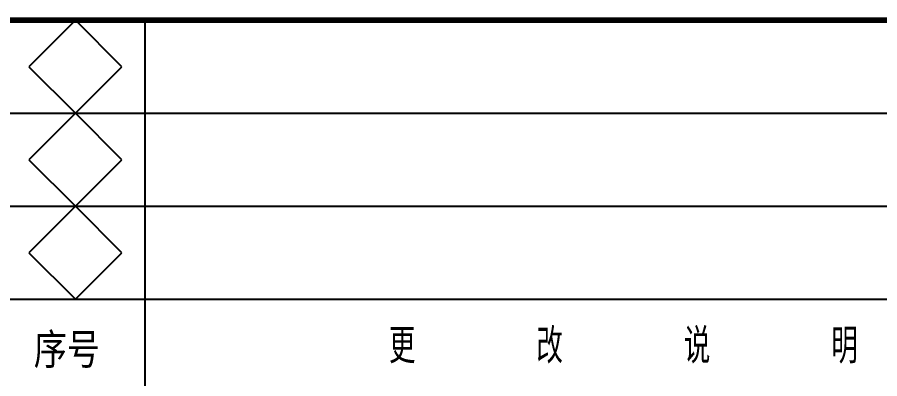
# Model space of a CAD drawing. Extents: x 24843 to 27502, y -10108 to -7552.
# Drawn here: x 25495 to 25569.2, y -8385.5 to -8354.4 of the extents above; entities that cross this region are included whole.
import ezdxf

# ---------------------------------------------------------------- set-up
doc = ezdxf.new("R2010")
doc.units = 0
doc.layers.get('0').update_dxf_attribs({"linetype": 'CONTINUOUS'})
doc.styles.add('LYTXT', font='ascii.shx', dxfattribs={"width": 0.8, "height": 4, "bigfont": 'LYTXT.shx'})

msp = doc.modelspace()

# ---------------------------------------------------------------- linework, layer by layer
for p, q in [((25499.986, -8354.636), (25495.986, -8358.636)), ((25503.986, -8358.636), (25499.986, -8354.636)), ((25505.986, -8426.636), (25505.986, -8354.636)), ((25495.986, -8358.636), (25499.986, -8362.636)), ((25499.986, -8362.636), (25503.986, -8358.636)), ((25493.986, -8362.636), (25673.986, -8362.636)), ((25499.986, -8362.636), (25495.986, -8366.636)), ((25503.986, -8366.636), (25499.986, -8362.636)), ((25495.986, -8366.636), (25499.986, -8370.636)), ((25499.986, -8370.636), (25503.986, -8366.636)), ((25493.986, -8370.636), (25673.986, -8370.636)), ((25499.986, -8370.636), (25495.986, -8374.636)), ((25503.986, -8374.636), (25499.986, -8370.636)), ((25495.986, -8374.636), (25499.986, -8378.636)), ((25499.986, -8378.636), (25503.986, -8374.636)), ((25493.986, -8378.636), (25673.986, -8378.636))]:
    msp.add_line(p, q)
at = {"const_width": 0.5}
msp.add_lwpolyline([(25493.986, -8446.636), (25493.986, -8354.636), (25673.986, -8354.636)], dxfattribs=at)

# ---------------------------------------------------------------- texts
at = {"style": 'LYTXT'}
msp.add_text('序号', height=3, dxfattribs=at).set_placement((25496.401, -8384.542))
at = {"style": 'LYTXT', "width": 0.8}
msp.add_text('更        改        说        明', height=3, dxfattribs=at).set_placement((25526.975, -8384.145))

doc.saveas('drawing.dxf')
